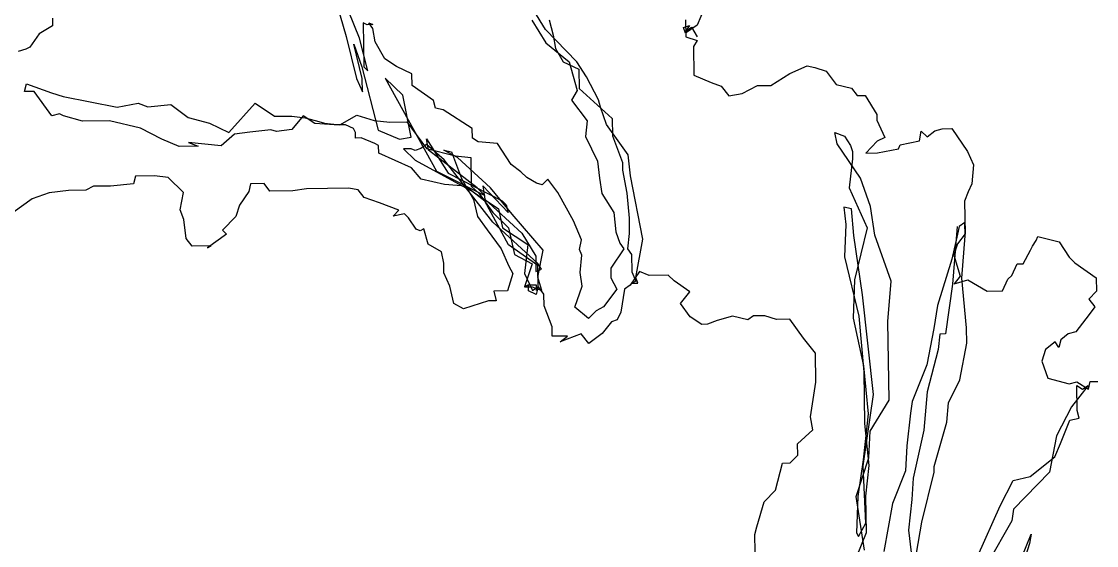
# Model space of a CAD drawing. Extents: x 1063 to 1324, y 917 to 1259.
# Drawn here: x 1127.3 to 1229, y 1089.7 to 1139.3 of the extents above; entities that cross this region are included whole.
import ezdxf

# ---------------------------------------------------------------- set-up
doc = ezdxf.new("R2010")
doc.units = 0
doc.layers.get('0').update_dxf_attribs({"linetype": 'CONTINUOUS'})

msp = doc.modelspace()

# ---------------------------------------------------------------- linework, layer by layer
at = {"color": 0}
for p, q in [((1156.83, 1141.9), (1157.99, 1137.92)), ((1159.26, 1137.76), (1157.37, 1142.45)), ((1191.9, 1140.63), (1191.2, 1138.99)), ((1130.18, 1139.66), (1130.19, 1138.93)), ((1176.86, 1138.58), (1175.74, 1140.38)), ((1130.19, 1138.93), (1128.93, 1138.19)), ((1159.6, 1139.22), (1159.67, 1135.04)), ((1159.97, 1139.04), (1159.6, 1139.22)), ((1160.51, 1139.05), (1159.97, 1139.04)), ((1160.14, 1139.22), (1160.51, 1139.05)), ((1160.52, 1138.69), (1160.14, 1139.22)), ((1160.72, 1137.42), (1160.52, 1138.69)), ((1175.57, 1139.47), (1176.88, 1137.31)), ((1179.81, 1135.54), (1176.86, 1138.58)), ((1177.21, 1139.49), (1177.59, 1138.05)), ((1189.93, 1138.79), (1190.47, 1138.98)), ((1190.12, 1138.24), (1189.93, 1138.79)), ((1190.1, 1139.51), (1190.13, 1137.88)), ((1191.2, 1138.99), (1190.12, 1138.24)), ((1190.47, 1138.98), (1190.12, 1138.43)), ((1190.12, 1138.43), (1190.66, 1138.8)), ((1190.66, 1138.8), (1191.21, 1137.9)), ((1128.93, 1138.19), (1128.04, 1136.9)), ((1157.99, 1137.92), (1158.96, 1133.94)), ((1160.03, 1134.68), (1159.26, 1137.76)), ((1177.59, 1138.05), (1177.8, 1136.78)), ((1190.13, 1137.88), (1191.22, 1137.54)), ((1191.22, 1137.54), (1190.87, 1136.98)), ((1127.68, 1136.71), (1126.96, 1136.52)), ((1128.04, 1136.9), (1127.68, 1136.71)), ((1158.72, 1137.2), (1159.48, 1135.04)), ((1159.5, 1133.95), (1158.72, 1137.2)), ((1161.65, 1135.8), (1160.72, 1137.42)), ((1176.88, 1137.31), (1179.09, 1135.53)), ((1177.8, 1136.78), (1178.54, 1135.52)), ((1190.87, 1136.98), (1190.91, 1134.26)), ((1162.75, 1135.09), (1161.65, 1135.8)), ((1178.54, 1135.52), (1180.01, 1134.82)), ((1179.09, 1135.53), (1179.86, 1132.82)), ((1180.74, 1134.1), (1179.81, 1135.54)), ((1159.48, 1135.04), (1161.03, 1129.07)), ((1159.67, 1135.04), (1160.03, 1134.68)), ((1164.22, 1134.39), (1162.75, 1135.09)), ((1180.01, 1134.82), (1180.03, 1133)), ((1199.99, 1134.41), (1201.61, 1135.16)), ((1201.61, 1135.16), (1202.34, 1134.99)), ((1202.34, 1134.99), (1203.43, 1134.64)), ((1203.43, 1134.64), (1204.36, 1133.38)), ((1158.96, 1133.94), (1159.52, 1132.68)), ((1159.52, 1132.68), (1159.5, 1133.95)), ((1161.68, 1133.98), (1166.54, 1125.16)), ((1163.34, 1132.37), (1161.68, 1133.98)), ((1164.23, 1133.3), (1164.22, 1134.39)), ((1181.87, 1131.94), (1180.74, 1134.1)), ((1190.91, 1134.26), (1192.55, 1133.56)), ((1192.55, 1133.56), (1193.47, 1133.21)), ((1198.19, 1133.29), (1199.99, 1134.41)), ((1127.56, 1132.72), (1127.73, 1133.45)), ((1128.47, 1132.73), (1127.56, 1132.72)), ((1127.73, 1133.45), (1130.11, 1132.58)), ((1130.14, 1130.4), (1128.47, 1132.73)), ((1130.11, 1132.58), (1131.2, 1132.23)), ((1166.25, 1131.88), (1164.23, 1133.3)), ((1179.86, 1132.82), (1179.33, 1131.9)), ((1180.03, 1133), (1183.17, 1130.15)), ((1193.47, 1133.21), (1194.21, 1132.32)), ((1194.21, 1132.32), (1195.48, 1132.52)), ((1195.48, 1132.52), (1196.92, 1133.27)), ((1196.92, 1133.27), (1198.19, 1133.29)), ((1204.36, 1133.38), (1205.82, 1133.04)), ((1205.82, 1133.04), (1206.37, 1132.33)), ((1131.2, 1132.23), (1136.3, 1131.22)), ((1136.3, 1131.22), (1138.29, 1131.62)), ((1138.29, 1131.62), (1139.21, 1131.27)), ((1139.21, 1131.27), (1141.38, 1131.48)), ((1141.38, 1131.48), (1143.04, 1130.24)), ((1146.87, 1128.85), (1149.37, 1131.61)), ((1149.37, 1131.61), (1151.21, 1130.37)), ((1164.13, 1128.39), (1163.34, 1132.37)), ((1166.45, 1131.15), (1166.25, 1131.88)), ((1179.33, 1131.9), (1180.81, 1129.93)), ((1182.06, 1131.22), (1181.87, 1131.94)), ((1206.37, 1132.33), (1207.1, 1132.34)), ((1207.1, 1132.34), (1208.22, 1130.54)), ((1130.87, 1130.59), (1130.14, 1130.4)), ((1131.23, 1130.42), (1130.87, 1130.59)), ((1133.05, 1129.9), (1131.23, 1130.42)), ((1153.93, 1130.41), (1152.86, 1129.12)), ((1155.03, 1129.7), (1153.93, 1130.41)), ((1157.39, 1129.56), (1159.01, 1130.49)), ((1159.01, 1130.49), (1160.65, 1129.97)), ((1167.17, 1130.98), (1166.45, 1131.15)), ((1169.93, 1129.21), (1167.17, 1130.98)), ((1182.63, 1129.59), (1182.06, 1131.22)), ((1208.22, 1130.54), (1208.23, 1130)), ((1135.6, 1129.94), (1133.05, 1129.9)), ((1138.51, 1129.26), (1135.6, 1129.94)), ((1143.04, 1130.24), (1145.04, 1129.73)), ((1145.04, 1129.73), (1146.87, 1128.85)), ((1151.21, 1130.37), (1152.84, 1130.39)), ((1152.84, 1130.39), (1154.11, 1130.23)), ((1154.11, 1130.23), (1155.39, 1129.89)), ((1156.85, 1129.55), (1155.03, 1129.7)), ((1155.39, 1129.89), (1155.94, 1129.72)), ((1155.94, 1129.72), (1157.39, 1129.56)), ((1157.94, 1129.57), (1156.85, 1129.55)), ((1158.67, 1129.21), (1157.94, 1129.57)), ((1160.65, 1129.97), (1162.11, 1129.81)), ((1162.11, 1129.81), (1163.74, 1129.84)), ((1163.74, 1129.84), (1165.6, 1127.33)), ((1180.81, 1129.93), (1180.65, 1128.47)), ((1184.67, 1126.72), (1182.63, 1129.59)), ((1183.17, 1130.15), (1183.19, 1128.51)), ((1208.23, 1130), (1208.98, 1128.37)), ((1140.53, 1128.2), (1138.51, 1129.26)), ((1147.42, 1128.67), (1146.17, 1127.56)), ((1148.87, 1128.88), (1147.42, 1128.67)), ((1150.86, 1129.09), (1148.87, 1128.88)), ((1151.41, 1128.92), (1150.86, 1129.09)), ((1152.86, 1129.12), (1151.41, 1128.92)), ((1158.86, 1128.85), (1158.67, 1129.21)), ((1158.86, 1128.31), (1158.86, 1128.85)), ((1161.03, 1129.07), (1163.04, 1128.19)), ((1163.04, 1128.19), (1164.13, 1128.39)), ((1169.94, 1128.3), (1169.93, 1129.21)), ((1180.65, 1128.47), (1181.78, 1126.13)), ((1183.19, 1128.51), (1184.14, 1125.98)), ((1204.25, 1128.84), (1205.16, 1128.49)), ((1204.45, 1127.76), (1204.25, 1128.84)), ((1205.16, 1128.49), (1205.72, 1127.6)), ((1208.98, 1128.37), (1208.26, 1128)), ((1212.25, 1128.06), (1212.42, 1128.97)), ((1212.42, 1128.97), (1212.97, 1128.44)), ((1212.97, 1128.44), (1213.69, 1128.99)), ((1213.69, 1128.99), (1214.41, 1129.19)), ((1214.41, 1129.19), (1215.32, 1129.2)), ((1215.32, 1129.2), (1216.81, 1127.04)), ((1142.17, 1127.5), (1140.53, 1128.2)), ((1143.99, 1127.53), (1142.17, 1127.5)), ((1143.07, 1127.88), (1143.99, 1127.53)), ((1146.17, 1127.56), (1143.07, 1127.88)), ((1159.41, 1128.32), (1158.86, 1128.31)), ((1160.69, 1127.79), (1159.41, 1128.32)), ((1161.05, 1127.62), (1160.69, 1127.79)), ((1161.07, 1126.89), (1161.05, 1127.62)), ((1165.59, 1127.69), (1165.05, 1127.32)), ((1165.58, 1128.23), (1167.63, 1125)), ((1165.78, 1127.15), (1165.58, 1128.23)), ((1167.25, 1126.26), (1165.59, 1127.69)), ((1170.49, 1127.95), (1169.94, 1128.3)), ((1172.31, 1127.79), (1170.49, 1127.95)), ((1173.61, 1125.82), (1172.31, 1127.79)), ((1206.68, 1124.52), (1204.45, 1127.76)), ((1205.72, 1127.6), (1205.91, 1127.05)), ((1208.26, 1128), (1207.19, 1126.89)), ((1210.27, 1127.3), (1210.44, 1127.67)), ((1210.44, 1127.67), (1212.25, 1128.06)), ((1164.17, 1125.49), (1161.07, 1126.89)), ((1164.15, 1127.3), (1163.42, 1127.29)), ((1163.42, 1127.29), (1164.53, 1126.22)), ((1164.51, 1127.13), (1164.15, 1127.3)), ((1165.05, 1127.32), (1164.51, 1127.13)), ((1165.6, 1127.33), (1168.33, 1126.64)), ((1170.38, 1123.59), (1165.78, 1127.15)), ((1167.23, 1127.17), (1167.96, 1127)), ((1168.52, 1126.46), (1167.23, 1127.17)), ((1167.96, 1127), (1168.91, 1124.47)), ((1168.33, 1126.64), (1169.79, 1126.48)), ((1171.65, 1123.61), (1168.52, 1126.46)), ((1169.79, 1126.48), (1169.83, 1123.76)), ((1184.89, 1124.72), (1184.67, 1126.72)), ((1205.91, 1127.05), (1205.92, 1126.33)), ((1207.19, 1126.89), (1208.27, 1126.91)), ((1208.27, 1126.91), (1210.27, 1127.3)), ((1216.81, 1127.04), (1217.37, 1125.78)), ((1165.1, 1124.41), (1164.17, 1125.49)), ((1164.53, 1126.22), (1170.02, 1123.22)), ((1171.88, 1120.34), (1167.25, 1126.26)), ((1174.53, 1125.11), (1173.61, 1125.82)), ((1181.78, 1126.13), (1181.98, 1124.5)), ((1184.14, 1125.98), (1184.15, 1125.26)), ((1205.92, 1126.33), (1205.6, 1123.6)), ((1217.37, 1125.78), (1217.22, 1123.96)), ((1138.04, 1124.71), (1137.87, 1123.98)), ((1139.85, 1124.74), (1138.04, 1124.71)), ((1141.13, 1124.58), (1139.85, 1124.74)), ((1142.6, 1123.15), (1141.13, 1124.58)), ((1167.29, 1123.9), (1165.1, 1124.41)), ((1166.54, 1125.16), (1171.12, 1122.87)), ((1167.63, 1125), (1172.76, 1122.35)), ((1168.91, 1124.47), (1170.03, 1122.49)), ((1175.08, 1124.57), (1174.53, 1125.11)), ((1176, 1124.04), (1175.08, 1124.57)), ((1177.08, 1124.42), (1176.55, 1123.87)), ((1178.01, 1123.16), (1177.08, 1124.42)), ((1181.98, 1124.5), (1182.19, 1123.05)), ((1184.15, 1125.26), (1184.55, 1123.09)), ((1186.07, 1118.75), (1184.89, 1124.72)), ((1207.63, 1121.82), (1206.68, 1124.52)), ((1131.71, 1123.34), (1129.89, 1123.13)), ((1133.34, 1123.37), (1131.71, 1123.34)), ((1134.06, 1123.74), (1133.34, 1123.37)), ((1135.69, 1123.77), (1134.06, 1123.74)), ((1137.87, 1123.98), (1135.69, 1123.77)), ((1148.95, 1123.98), (1148.78, 1123.25)), ((1150.22, 1124), (1148.95, 1123.98)), ((1150.77, 1123.28), (1150.22, 1124)), ((1152.95, 1123.31), (1150.77, 1123.28)), ((1154.22, 1123.51), (1152.95, 1123.31)), ((1158.21, 1123.58), (1154.22, 1123.51)), ((1159.12, 1123.41), (1158.21, 1123.58)), ((1159.68, 1122.69), (1159.12, 1123.41)), ((1169.29, 1123.75), (1167.29, 1123.9)), ((1171.12, 1122.33), (1169.29, 1123.75)), ((1169.83, 1123.76), (1170.57, 1123.05)), ((1171.12, 1122.87), (1170.38, 1123.59)), ((1170.92, 1123.78), (1171.12, 1122.51)), ((1173.32, 1121.27), (1170.92, 1123.78)), ((1173.69, 1121.1), (1171.65, 1123.61)), ((1176.55, 1123.87), (1176, 1124.04)), ((1205.6, 1123.6), (1207.3, 1119.81)), ((1217.22, 1123.96), (1216.87, 1123.23)), ((1128.27, 1122.56), (1126.47, 1121.26)), ((1129.89, 1123.13), (1128.27, 1122.56)), ((1142.27, 1121.51), (1142.6, 1123.15)), ((1148.78, 1123.25), (1147.89, 1121.96)), ((1161.14, 1122.17), (1159.68, 1122.69)), ((1170.02, 1123.22), (1172.41, 1121.62)), ((1170.03, 1122.49), (1170.42, 1120.87)), ((1170.57, 1123.05), (1171.87, 1121.25)), ((1171.12, 1122.51), (1174.62, 1119.3)), ((1173.37, 1118.19), (1171.12, 1122.33)), ((1172.76, 1122.35), (1173.13, 1122)), ((1179.51, 1120.46), (1178.01, 1123.16)), ((1182.19, 1123.05), (1183.31, 1121.25)), ((1184.55, 1123.09), (1184.77, 1120.73)), ((1216.87, 1123.23), (1216.52, 1122.32)), ((1216.52, 1122.32), (1216.57, 1119.23)), ((1142.64, 1120.61), (1142.27, 1121.51)), ((1147.89, 1121.96), (1147.54, 1120.87)), ((1162.97, 1121.47), (1161.14, 1122.17)), ((1162.43, 1120.92), (1162.97, 1121.47)), ((1171.87, 1121.25), (1173.34, 1119.82)), ((1172.41, 1121.62), (1172.8, 1119.81)), ((1173.13, 1122), (1173.32, 1121.27)), ((1183.31, 1121.25), (1183.52, 1119.44)), ((1205.09, 1121.78), (1205.29, 1120.14)), ((1205.82, 1121.61), (1205.09, 1121.78)), ((1206.04, 1119.07), (1205.82, 1121.61)), ((1208.03, 1119.1), (1207.63, 1121.82)), ((1142.85, 1118.8), (1142.64, 1120.61)), ((1147.54, 1120.87), (1146.29, 1119.58)), ((1163.52, 1121.12), (1162.43, 1120.92)), ((1163.89, 1120.76), (1163.52, 1121.12)), ((1164.63, 1119.68), (1163.89, 1120.76)), ((1170.42, 1120.87), (1171.35, 1119.61)), ((1176.12, 1116.42), (1171.88, 1120.34)), ((1176.64, 1117.69), (1173.69, 1121.1)), ((1180.26, 1118.66), (1179.51, 1120.46)), ((1184.77, 1120.73), (1184.79, 1119.28)), ((1216.55, 1120.32), (1216.01, 1119.95)), ((1216.57, 1119.05), (1216.55, 1120.32)), ((1146.66, 1119.22), (1144.86, 1117.92)), ((1146.29, 1119.58), (1146.66, 1119.22)), ((1164.99, 1119.51), (1164.63, 1119.68)), ((1165.35, 1119.7), (1164.99, 1119.51)), ((1165.74, 1118.25), (1165.35, 1119.7)), ((1171.35, 1119.61), (1172.65, 1117.81)), ((1172.8, 1119.81), (1175.18, 1118.22)), ((1173.34, 1119.82), (1173.93, 1117.29)), ((1174.62, 1119.3), (1175.93, 1117.14)), ((1183.52, 1119.44), (1183.9, 1118.35)), ((1184.79, 1119.28), (1184.63, 1117.82)), ((1205.29, 1120.14), (1205.16, 1117.06)), ((1207.3, 1119.81), (1206.1, 1114.89)), ((1215.84, 1119.22), (1215.33, 1116.85)), ((1215.83, 1119.95), (1215.37, 1114.49)), ((1216.01, 1119.95), (1215.84, 1119.22)), ((1216.57, 1119.23), (1215.86, 1118.31)), ((1143.41, 1118.08), (1142.85, 1118.8)), ((1167.02, 1117.54), (1165.74, 1118.25)), ((1175.18, 1118.22), (1174.86, 1115.49)), ((1180.09, 1117.75), (1180.26, 1118.66)), ((1183.9, 1118.35), (1184.27, 1117.82)), ((1185.4, 1115.11), (1186.07, 1118.75)), ((1206.85, 1113.45), (1206.04, 1119.07)), ((1209.56, 1114.76), (1208.03, 1119.1)), ((1215.86, 1118.31), (1215.51, 1117.22)), ((1216.27, 1115.05), (1216.57, 1119.05)), ((1222.94, 1118.06), (1223.3, 1118.61)), ((1223.3, 1118.61), (1223.47, 1118.98)), ((1223.47, 1118.98), (1225.48, 1118.47)), ((1225.48, 1118.47), (1226.41, 1117.03)), ((1145.22, 1118.11), (1143.41, 1118.08)), ((1144.86, 1117.92), (1145.22, 1118.11)), ((1167.22, 1116.46), (1167.02, 1117.54)), ((1172.65, 1117.81), (1173.4, 1116.19)), ((1176.12, 1116.23), (1173.37, 1118.19)), ((1173.93, 1117.29), (1175.58, 1116.41)), ((1176.14, 1115.14), (1176.64, 1117.69)), ((1180.28, 1117.21), (1180.09, 1117.75)), ((1180.13, 1115.57), (1180.28, 1117.21)), ((1184.27, 1117.82), (1183.03, 1115.98)), ((1184.63, 1117.82), (1185, 1117.28)), ((1185, 1117.28), (1185.03, 1115.65)), ((1215.51, 1117.22), (1216.09, 1115.23)), ((1222.06, 1116.41), (1222.76, 1117.7)), ((1222.76, 1117.7), (1222.94, 1118.06)), ((1167.24, 1115.55), (1167.22, 1116.46)), ((1173.4, 1116.19), (1173.77, 1115.47)), ((1175.58, 1116.41), (1174.88, 1114.22)), ((1175.93, 1117.14), (1175.95, 1115.69)), ((1176.49, 1115.88), (1176.12, 1116.42)), ((1176.15, 1114.24), (1176.12, 1116.23)), ((1205.16, 1117.06), (1206.52, 1111.45)), ((1215.33, 1116.85), (1213.95, 1112.47)), ((1220.99, 1115.31), (1221.51, 1116.41)), ((1221.51, 1116.41), (1222.06, 1116.41)), ((1226.41, 1117.03), (1226.96, 1116.49)), ((1226.96, 1116.49), (1228.98, 1115.07)), ((1167.8, 1114.29), (1167.24, 1115.55)), ((1173.77, 1115.47), (1173.26, 1113.83)), ((1174.86, 1115.49), (1175.62, 1113.87)), ((1175.95, 1115.69), (1176.49, 1115.88)), ((1176.52, 1113.88), (1176.14, 1115.14)), ((1180.33, 1114.3), (1180.13, 1115.57)), ((1183.03, 1115.98), (1183.04, 1115.07)), ((1185.76, 1115.66), (1184.87, 1114.37)), ((1185.03, 1115.65), (1185.41, 1114.75)), ((1186.67, 1115.31), (1185.76, 1115.66)), ((1188.48, 1115.34), (1186.67, 1115.31)), ((1189.04, 1114.8), (1188.48, 1115.34)), ((1216.09, 1115.23), (1215.55, 1114.5)), ((1220.63, 1114.94), (1220.99, 1115.31)), ((1168.19, 1112.66), (1167.8, 1114.29)), ((1174.88, 1114.22), (1175.24, 1114.4)), ((1175.24, 1114.4), (1174.88, 1114.22)), ((1174.88, 1114.22), (1175.61, 1114.23)), ((1175.24, 1114.4), (1175.97, 1114.42)), ((1175.25, 1113.86), (1175.24, 1114.4)), ((1175.61, 1114.23), (1176.52, 1113.88)), ((1175.62, 1113.87), (1176.15, 1114.24)), ((1175.97, 1114.42), (1175.98, 1113.87)), ((1176.15, 1114.24), (1175.98, 1113.51)), ((1176.71, 1113.52), (1176.15, 1114.24)), ((1179.63, 1112.29), (1180.33, 1114.3)), ((1183.04, 1115.07), (1183.6, 1113.99)), ((1184.87, 1114.37), (1184.33, 1114)), ((1185.41, 1114.75), (1185.05, 1114.56)), ((1185.05, 1114.56), (1185.59, 1114.57)), ((1185.59, 1114.57), (1185.4, 1115.11)), ((1190.51, 1113.74), (1189.04, 1114.8)), ((1206.1, 1114.89), (1205.98, 1111.26)), ((1209.25, 1110.95), (1209.56, 1114.76)), ((1215.37, 1114.49), (1214.72, 1109.76)), ((1215.55, 1114.5), (1216.82, 1114.88)), ((1216.71, 1110.34), (1216.27, 1115.05)), ((1216.82, 1114.88), (1218.65, 1113.82)), ((1220.1, 1113.84), (1220.63, 1114.94)), ((1228.98, 1115.07), (1229, 1113.8)), ((1173.26, 1113.83), (1171.98, 1113.81)), ((1171.98, 1113.81), (1172.18, 1112.9)), ((1175.98, 1113.51), (1175.25, 1113.86)), ((1176.73, 1112.43), (1176.71, 1113.52)), ((1183.6, 1113.99), (1182.36, 1112.34)), ((1184.33, 1114), (1184, 1111.82)), ((1189.62, 1112.63), (1190.51, 1113.74)), ((1207.91, 1104.03), (1206.85, 1113.45)), ((1218.65, 1113.82), (1220.1, 1113.84)), ((1229, 1113.8), (1228.29, 1113.06)), ((1169.11, 1112.13), (1168.19, 1112.66)), ((1171.45, 1112.89), (1169.11, 1112.13)), ((1172.18, 1112.9), (1171.45, 1112.89)), ((1177.48, 1110.45), (1176.73, 1112.43)), ((1180.92, 1111.23), (1179.63, 1112.29)), ((1182.36, 1112.34), (1181.64, 1111.96)), ((1190.54, 1111.38), (1189.62, 1112.63)), ((1213.95, 1112.47), (1213.62, 1110.29)), ((1228.29, 1113.06), (1228.84, 1112.34)), ((1228.84, 1112.34), (1228.31, 1111.61)), ((1181.64, 1111.96), (1180.92, 1111.23)), ((1183.65, 1111.09), (1183.11, 1110.9)), ((1184, 1111.82), (1183.65, 1111.09)), ((1191.64, 1110.67), (1190.54, 1111.38)), ((1194.54, 1111.44), (1193.09, 1111.05)), ((1196, 1111.1), (1194.54, 1111.44)), ((1196.53, 1111.47), (1196, 1111.1)), ((1197.62, 1111.49), (1196.53, 1111.47)), ((1198.72, 1111.14), (1197.62, 1111.49)), ((1199.99, 1111.16), (1198.72, 1111.14)), ((1201.29, 1109.37), (1199.99, 1111.16)), ((1205.98, 1111.26), (1206.96, 1106.73)), ((1206.52, 1111.45), (1206.97, 1106.19)), ((1228.31, 1111.61), (1227.06, 1109.96)), ((1177.5, 1109.54), (1177.48, 1110.45)), ((1183.11, 1110.9), (1182.22, 1109.79)), ((1192.19, 1110.68), (1191.64, 1110.67)), ((1193.09, 1111.05), (1192.19, 1110.68)), ((1209.37, 1103.5), (1209.25, 1110.95)), ((1213.62, 1110.29), (1212.95, 1106.83)), ((1216.73, 1108.89), (1216.71, 1110.34)), ((1178.95, 1109.56), (1177.5, 1109.54)), ((1180.22, 1109.76), (1178.23, 1109)), ((1178.23, 1109), (1178.95, 1109.56)), ((1180.96, 1108.87), (1180.22, 1109.76)), ((1182.22, 1109.79), (1180.96, 1108.87)), ((1202.4, 1107.93), (1201.29, 1109.37)), ((1214.17, 1109.75), (1214.02, 1108.3)), ((1214.72, 1109.76), (1214.17, 1109.75)), ((1225.62, 1109.21), (1225.45, 1108.48)), ((1226.34, 1109.76), (1225.62, 1109.21)), ((1227.06, 1109.96), (1226.34, 1109.76)), ((1214.02, 1108.3), (1212.99, 1104.29)), ((1216.06, 1105.42), (1216.73, 1108.89)), ((1224.18, 1108.28), (1223.84, 1107.18)), ((1225.08, 1109.02), (1224.18, 1108.28)), ((1225.45, 1108.48), (1225.08, 1109.02)), ((1202.44, 1105.21), (1202.4, 1107.93)), ((1223.84, 1107.18), (1224.41, 1105.56)), ((1206.96, 1106.73), (1207.39, 1102.2)), ((1206.97, 1106.19), (1207.04, 1101.29)), ((1212.95, 1106.83), (1211.55, 1103.36)), ((1201.95, 1101.93), (1202.44, 1105.21)), ((1215, 1103.23), (1216.06, 1105.42)), ((1224.41, 1105.56), (1226.41, 1105.04)), ((1226.41, 1105.04), (1227.14, 1105.24)), ((1227.14, 1105.24), (1228.24, 1104.53)), ((1228.24, 1104.53), (1228.41, 1105.26)), ((1228.41, 1105.26), (1229.13, 1105.27)), ((1206.93, 1097.29), (1207.91, 1104.03)), ((1212.99, 1104.29), (1212.68, 1100.65)), ((1228.23, 1104.89), (1226.63, 1102.87)), ((1227.14, 1104.87), (1227.69, 1104.52)), ((1227.18, 1102.51), (1227.14, 1104.87)), ((1227.69, 1104.52), (1228.23, 1104.89)), ((1207.6, 1100.57), (1209.37, 1103.5)), ((1211.55, 1103.36), (1211.39, 1102.26)), ((1214.85, 1101.41), (1215, 1103.23)), ((1202.15, 1100.67), (1201.95, 1101.93)), ((1207.39, 1102.2), (1206.92, 1097.84)), ((1211.39, 1102.26), (1211.07, 1099.17)), ((1226.63, 1102.87), (1225.22, 1100.12)), ((1227.37, 1101.79), (1227.18, 1102.51)), ((1207.04, 1101.29), (1207.47, 1097.3)), ((1213.65, 1097.22), (1214.85, 1101.41)), ((1225.6, 1099.4), (1226.47, 1101.59)), ((1226.47, 1101.59), (1227.37, 1101.79)), ((1200.72, 1099.37), (1202.15, 1100.67)), ((1207.46, 1098.03), (1207.6, 1100.57)), ((1212.68, 1100.65), (1211.67, 1096.1)), ((1225.22, 1100.12), (1224.55, 1096.66)), ((1200.74, 1098.28), (1200.72, 1099.37)), ((1211.07, 1099.17), (1210.93, 1096.81)), ((1225.07, 1098.12), (1225.6, 1099.4)), ((1200.02, 1097.55), (1200.74, 1098.28)), ((1206.25, 1094.38), (1207.46, 1098.03)), ((1222.74, 1096.27), (1225.07, 1098.12)), ((1198.61, 1094.98), (1199.3, 1097.53)), ((1199.3, 1097.53), (1200.02, 1097.55)), ((1206.92, 1097.84), (1206.43, 1094.38)), ((1207.19, 1091.85), (1206.93, 1097.29)), ((1207.47, 1097.3), (1207.15, 1094.39)), ((1213.65, 1096.67), (1213.65, 1097.22)), ((1210.93, 1096.81), (1209.71, 1093.7)), ((1211.67, 1096.1), (1211.52, 1094.1)), ((1212.46, 1091.93), (1213.65, 1096.67)), ((1219.88, 1093.5), (1221.11, 1095.88)), ((1221.11, 1095.88), (1222.74, 1096.27)), ((1224.55, 1096.66), (1221.15, 1093.16)), ((1197.54, 1093.87), (1198.61, 1094.98)), ((1196.85, 1091.5), (1197.54, 1093.87)), ((1207.05, 1089.3), (1206.25, 1094.38)), ((1206.43, 1094.38), (1206.3, 1090.93)), ((1207.15, 1094.39), (1207.21, 1090.94)), ((1211.52, 1094.1), (1211.2, 1091.19)), ((1209.71, 1093.7), (1208.87, 1089.15)), ((1217.77, 1088.75), (1219.88, 1093.5)), ((1221.15, 1093.16), (1220.99, 1092.07)), ((1206.49, 1090.57), (1207.19, 1091.85)), ((1211.96, 1089.02), (1212.46, 1091.93)), ((1220.99, 1092.07), (1218.69, 1088.03)), ((1196.68, 1090.77), (1196.85, 1091.5)), ((1196.71, 1089.14), (1196.68, 1090.77)), ((1207.21, 1090.94), (1205.63, 1087.1)), ((1206.3, 1090.93), (1206.49, 1090.57)), ((1211.2, 1091.19), (1211.62, 1087.74)), ((1221.95, 1088.63), (1222.83, 1090.82)), ((1222.83, 1090.82), (1222.66, 1089.91)), ((1222.66, 1089.91), (1221.1, 1084.99))]:
    msp.add_line(p, q, dxfattribs=at)

doc.saveas('drawing.dxf')
